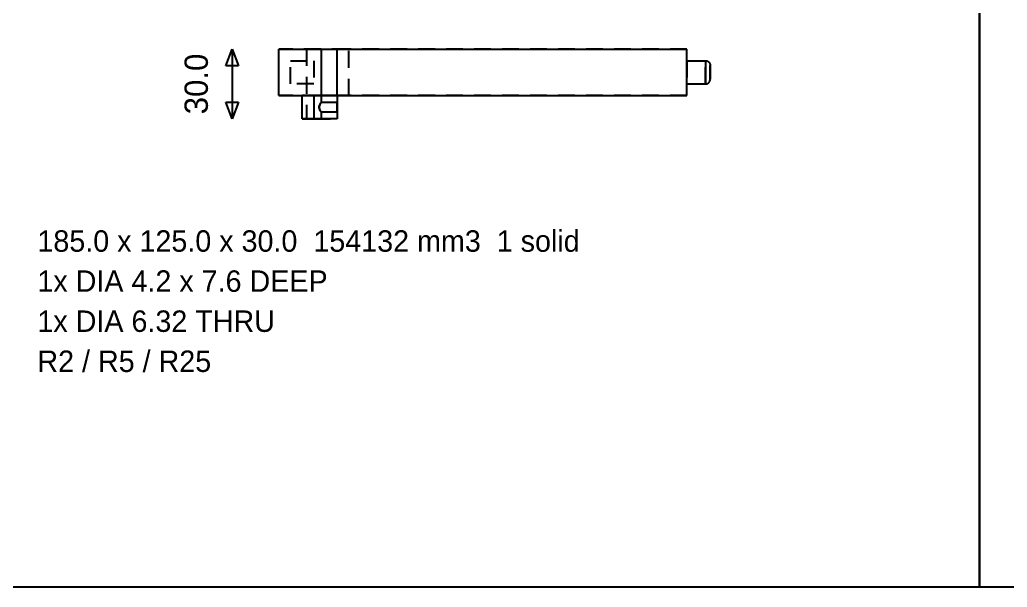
# Model space of a CAD drawing. Extents: x 8 to 586, y 8 to 412.
# Drawn here: x 117.1 to 223, y 84 to 144.9 of the extents above; entities that cross this region are included whole.
import ezdxf
from ezdxf.enums import TextEntityAlignment as Align

# ---------------------------------------------------------------- set-up
doc = ezdxf.new("R2010")
doc.units = 0
doc.linetypes.add('DASHED', pattern=[3, 1.8, -1.2])
for name, color, linetype in [('DIMS', 1, 'CONTINUOUS'), ('FRAME', 250, 'CONTINUOUS'), ('HIDDEN', 8, 'DASHED'), ('TEXT', 7, 'CONTINUOUS'), ('VISIBLE', 7, 'CONTINUOUS')]:
    doc.layers.add(name, color=color, linetype=linetype)

msp = doc.modelspace()

# ---------------------------------------------------------------- linework, layer by layer
at = {"layer": 'DIMS'}
for p, q in [((139.191, 139.95), (139.875, 141.75)), ((139.875, 141.75), (139.875, 134.25)), ((139.875, 141.75), (140.559, 139.95)), ((140.559, 139.95), (139.191, 139.95)), ((139.875, 134.25), (139.191, 136.05)), ((139.191, 136.05), (140.559, 136.05)), ((140.559, 136.05), (139.875, 134.25))]:
    msp.add_line(p, q, dxfattribs=at)
at = {"layer": 'FRAME'}
for p, q in [((220, 198), (220, 84)), ((220, 84), (220, 198)), ((220, 84), (116, 84)), ((324, 84), (220, 84))]:
    msp.add_line(p, q, dxfattribs=at)
at = {"layer": 'HIDDEN'}
for p, q in [((152.375, 141.75), (144.875, 141.75)), ((144.875, 136.75), (144.875, 141.75)), ((147.8755, 141.75), (147.835, 141.75)), ((147.835, 141.75), (147.8755, 141.75)), ((147.835, 141.75), (147.835, 134.25)), ((147.916, 141.75), (147.8755, 141.75)), ((147.8755, 141.75), (147.916, 141.75)), ((147.9565, 141.75), (147.916, 141.75)), ((147.916, 141.75), (147.9565, 141.75)), ((147.9971, 141.75), (147.9565, 141.75)), ((147.9565, 141.75), (147.9971, 141.75)), ((148.0376, 141.75), (147.9971, 141.75)), ((147.9971, 141.75), (148.0376, 141.75)), ((148.0781, 141.75), (148.0376, 141.75)), ((148.0376, 141.75), (148.0781, 141.75)), ((148.1186, 141.75), (148.0781, 141.75)), ((148.0781, 141.75), (148.1186, 141.75)), ((148.1591, 141.75), (148.1186, 141.75)), ((148.1186, 141.75), (148.1591, 141.75)), ((148.1996, 141.75), (148.1591, 141.75)), ((148.1591, 141.75), (148.1996, 141.75)), ((148.2401, 141.75), (148.1996, 141.75)), ((148.1996, 141.75), (148.2401, 141.75)), ((148.2806, 141.75), (148.2401, 141.75)), ((148.2401, 141.75), (148.2806, 141.75)), ((148.3212, 141.75), (148.2806, 141.75)), ((148.2806, 141.75), (148.3212, 141.75)), ((148.3617, 141.75), (148.3212, 141.75)), ((148.3212, 141.75), (148.3617, 141.75)), ((148.4022, 141.75), (148.3617, 141.75)), ((148.3617, 141.75), (148.4022, 141.75)), ((148.4427, 141.75), (148.4022, 141.75)), ((148.4022, 141.75), (148.4427, 141.75)), ((148.4832, 141.75), (148.4427, 141.75)), ((148.4427, 141.75), (148.4832, 141.75)), ((148.5237, 141.75), (148.4832, 141.75)), ((148.4832, 141.75), (148.5237, 141.75)), ((148.5642, 141.75), (148.5237, 141.75)), ((148.5237, 141.75), (148.5642, 141.75)), ((148.6047, 141.75), (148.5642, 141.75)), ((148.5642, 141.75), (148.6047, 141.75)), ((148.6453, 141.75), (148.6047, 141.75)), ((148.6047, 141.75), (148.6453, 141.75)), ((148.6858, 141.75), (148.6453, 141.75)), ((148.6453, 141.75), (148.6858, 141.75)), ((148.7263, 141.75), (148.6858, 141.75)), ((148.6858, 141.75), (148.7263, 141.75)), ((148.7668, 141.75), (148.7263, 141.75)), ((148.7263, 141.75), (148.7668, 141.75)), ((148.8073, 141.75), (148.7668, 141.75)), ((148.7668, 141.75), (148.8073, 141.75)), ((148.8478, 141.75), (148.8073, 141.75)), ((148.8073, 141.75), (148.8478, 141.75)), ((148.8883, 141.75), (148.8478, 141.75)), ((148.8478, 141.75), (148.8883, 141.75)), ((148.9288, 141.75), (148.8883, 141.75)), ((148.8883, 141.75), (148.9288, 141.75)), ((148.9694, 141.75), (148.9288, 141.75)), ((148.9288, 141.75), (148.9694, 141.75)), ((149.0099, 141.75), (148.9694, 141.75)), ((148.9694, 141.75), (149.0099, 141.75)), ((149.0504, 141.75), (149.0099, 141.75)), ((149.0099, 141.75), (149.0504, 141.75)), ((149.0909, 141.75), (149.0504, 141.75)), ((149.0504, 141.75), (149.0909, 141.75)), ((149.1314, 141.75), (149.0909, 141.75)), ((149.0909, 141.75), (149.1314, 141.75)), ((149.1719, 141.75), (149.1314, 141.75)), ((149.1314, 141.75), (149.1719, 141.75)), ((149.2124, 141.75), (149.1719, 141.75)), ((149.1719, 141.75), (149.2124, 141.75)), ((149.2529, 141.75), (149.2124, 141.75)), ((149.2124, 141.75), (149.2529, 141.75)), ((149.2935, 141.75), (149.2529, 141.75)), ((149.2529, 141.75), (149.2935, 141.75)), ((149.334, 141.75), (149.2935, 141.75)), ((149.2935, 141.75), (149.334, 141.75)), ((149.3745, 141.75), (149.334, 141.75)), ((149.334, 141.75), (149.3745, 141.75)), ((149.415, 141.75), (149.3745, 141.75)), ((149.3745, 141.75), (149.415, 141.75)), ((149.415, 141.75), (149.415, 141.6032)), ((149.415, 141.6032), (149.415, 141.4564)), ((149.415, 141.4564), (149.415, 141.3096)), ((149.415, 141.3096), (149.415, 141.1628)), ((149.415, 141.1628), (149.415, 141.016)), ((149.415, 141.016), (149.415, 140.8692)), ((149.415, 140.8692), (149.415, 140.7224)), ((188.625, 141.75), (152.375, 141.75)), ((152.375, 136.75), (152.375, 141.75)), ((152.375, 136.75), (152.375, 141.75)), ((188.625, 136.75), (188.625, 141.75)), ((146.125, 140.5), (148.625, 140.5)), ((146.125, 138), (146.125, 140.5)), ((146.125, 140.5), (148.625, 140.5)), ((146.125, 138), (146.125, 140.5)), ((148.625, 140.5), (148.625, 138)), ((148.625, 140.5), (148.625, 138)), ((149.415, 140.7224), (149.415, 140.5756)), ((149.415, 140.5756), (149.415, 140.4288)), ((149.415, 140.4288), (149.415, 140.2821)), ((149.415, 140.2821), (149.415, 140.1353)), ((149.415, 140.1353), (149.415, 139.9885)), ((149.415, 139.9885), (149.415, 139.8417)), ((149.415, 139.8417), (149.415, 139.6949)), ((188.625, 140.5), (190.625, 140.5)), ((188.625, 138), (188.625, 140.5)), ((188.625, 140.5), (188.625, 138)), ((190.625, 138), (190.625, 140.5)), ((191.125, 138.5), (191.125, 140)), ((149.415, 139.6949), (149.415, 139.5481)), ((149.415, 139.5481), (149.415, 139.4013)), ((149.415, 139.4013), (149.415, 139.2545)), ((149.415, 139.2545), (149.415, 139.1077)), ((149.415, 139.1077), (149.415, 138.9609)), ((149.415, 138.9609), (149.415, 138.8141)), ((149.415, 138.8141), (149.415, 138.6673)), ((148.625, 138), (146.125, 138)), ((148.625, 138), (146.125, 138)), ((149.415, 138.6673), (149.415, 138.5205)), ((149.415, 138.5205), (149.415, 138.3737)), ((149.415, 138.3737), (149.415, 138.2269)), ((149.415, 138.2269), (149.415, 138.0801)), ((149.415, 138.0801), (149.415, 137.9333)), ((149.415, 137.9333), (149.415, 137.7865)), ((149.415, 137.7865), (149.415, 137.6397)), ((149.415, 137.6397), (149.415, 137.4929)), ((188.625, 138), (190.625, 138)), ((152.375, 136.75), (144.875, 136.75)), ((147.4071, 136.75), (147.375, 136.75)), ((147.375, 136.75), (147.4071, 136.75)), ((147.4391, 136.75), (147.4071, 136.75)), ((147.4071, 136.75), (147.4391, 136.75)), ((147.4712, 136.75), (147.4391, 136.75)), ((147.4391, 136.75), (147.4712, 136.75)), ((147.5032, 136.75), (147.4712, 136.75)), ((147.4712, 136.75), (147.5032, 136.75)), ((147.5353, 136.75), (147.5032, 136.75)), ((147.5032, 136.75), (147.5353, 136.75)), ((147.5673, 136.75), (147.5353, 136.75)), ((147.5353, 136.75), (147.5673, 136.75)), ((147.5994, 136.75), (147.5673, 136.75)), ((147.5673, 136.75), (147.5994, 136.75)), ((147.6314, 136.75), (147.5994, 136.75)), ((147.5994, 136.75), (147.6314, 136.75)), ((147.6635, 136.75), (147.6314, 136.75)), ((147.6314, 136.75), (147.6635, 136.75)), ((147.6955, 136.75), (147.6635, 136.75)), ((147.6635, 136.75), (147.6955, 136.75)), ((147.7276, 136.75), (147.6955, 136.75)), ((147.6955, 136.75), (147.7276, 136.75)), ((147.7596, 136.75), (147.7276, 136.75)), ((147.7276, 136.75), (147.7596, 136.75)), ((147.7917, 136.75), (147.7596, 136.75)), ((147.7596, 136.75), (147.7917, 136.75)), ((147.8237, 136.75), (147.7917, 136.75)), ((147.7917, 136.75), (147.8237, 136.75)), ((147.8558, 136.75), (147.8237, 136.75)), ((147.8237, 136.75), (147.8558, 136.75)), ((147.8878, 136.75), (147.8558, 136.75)), ((147.8558, 136.75), (147.8878, 136.75)), ((147.9199, 136.75), (147.8878, 136.75)), ((147.8878, 136.75), (147.9199, 136.75)), ((147.9519, 136.75), (147.9199, 136.75)), ((147.9199, 136.75), (147.9519, 136.75)), ((147.984, 136.75), (147.9519, 136.75)), ((147.9519, 136.75), (147.984, 136.75)), ((148.016, 136.75), (147.984, 136.75)), ((147.984, 136.75), (148.016, 136.75)), ((148.0481, 136.75), (148.016, 136.75)), ((148.016, 136.75), (148.0481, 136.75)), ((148.0801, 136.75), (148.0481, 136.75)), ((148.0481, 136.75), (148.0801, 136.75)), ((148.1122, 136.75), (148.0801, 136.75)), ((148.0801, 136.75), (148.1122, 136.75)), ((148.1442, 136.75), (148.1122, 136.75)), ((148.1122, 136.75), (148.1442, 136.75)), ((148.1763, 136.75), (148.1442, 136.75)), ((148.1442, 136.75), (148.1763, 136.75)), ((148.2083, 136.75), (148.1763, 136.75)), ((148.1763, 136.75), (148.2083, 136.75)), ((148.2404, 136.75), (148.2083, 136.75)), ((148.2083, 136.75), (148.2404, 136.75)), ((148.2724, 136.75), (148.2404, 136.75)), ((148.2404, 136.75), (148.2724, 136.75)), ((148.3045, 136.75), (148.2724, 136.75)), ((148.2724, 136.75), (148.3045, 136.75)), ((148.3365, 136.75), (148.3045, 136.75)), ((148.3045, 136.75), (148.3365, 136.75)), ((148.3686, 136.75), (148.3365, 136.75)), ((148.3365, 136.75), (148.3686, 136.75)), ((148.4006, 136.75), (148.3686, 136.75)), ((148.3686, 136.75), (148.4006, 136.75)), ((148.4327, 136.75), (148.4006, 136.75)), ((148.4006, 136.75), (148.4327, 136.75)), ((148.4647, 136.75), (148.4327, 136.75)), ((148.4327, 136.75), (148.4647, 136.75)), ((148.4968, 136.75), (148.4647, 136.75)), ((148.4647, 136.75), (148.4968, 136.75)), ((148.5288, 136.75), (148.4968, 136.75)), ((148.4968, 136.75), (148.5288, 136.75)), ((148.5609, 136.75), (148.5288, 136.75)), ((148.5288, 136.75), (148.5609, 136.75)), ((148.5929, 136.75), (148.5609, 136.75)), ((148.5609, 136.75), (148.5929, 136.75)), ((148.625, 136.75), (148.5929, 136.75)), ((148.5929, 136.75), (148.625, 136.75)), ((151.125, 136.75), (148.625, 136.75)), ((148.625, 136.75), (151.125, 136.75)), ((148.625, 136.75), (148.625, 134.25)), ((149.415, 137.4929), (149.415, 137.3462)), ((149.415, 137.3462), (149.415, 137.1994)), ((149.415, 137.1994), (149.415, 137.0526)), ((149.415, 137.0526), (149.415, 136.9058)), ((149.415, 136.9058), (149.415, 136.759)), ((149.415, 136.759), (149.415, 136.6122)), ((149.415, 136.6122), (149.415, 136.4654)), ((151.125, 136.75), (151.125, 134.25)), ((188.625, 136.75), (152.375, 136.75)), ((149.2169, 135.5438), (149.2155, 135.5146)), ((149.2155, 135.5146), (149.2169, 135.5438)), ((149.2155, 135.5146), (149.2155, 135.4854)), ((149.2155, 135.4854), (149.2155, 135.5146)), ((149.2198, 135.5729), (149.2169, 135.5438)), ((149.2169, 135.5438), (149.2198, 135.5729)), ((149.224, 135.6018), (149.2198, 135.5729)), ((149.2198, 135.5729), (149.224, 135.6018)), ((149.2296, 135.6305), (149.224, 135.6018)), ((149.224, 135.6018), (149.2296, 135.6305)), ((149.2363, 135.6589), (149.2296, 135.6305)), ((149.2296, 135.6305), (149.2363, 135.6589)), ((149.2442, 135.6871), (149.2363, 135.6589)), ((149.2363, 135.6589), (149.2442, 135.6871)), ((149.2532, 135.7149), (149.2442, 135.6871)), ((149.2442, 135.6871), (149.2532, 135.7149)), ((149.2631, 135.7424), (149.2532, 135.7149)), ((149.2532, 135.7149), (149.2631, 135.7424)), ((149.2739, 135.7695), (149.2631, 135.7424)), ((149.2631, 135.7424), (149.2739, 135.7695)), ((149.2855, 135.7964), (149.2739, 135.7695)), ((149.2739, 135.7695), (149.2855, 135.7964)), ((149.2978, 135.8229), (149.2855, 135.7964)), ((149.2855, 135.7964), (149.2978, 135.8229)), ((149.3108, 135.8491), (149.2978, 135.8229)), ((149.2978, 135.8229), (149.3108, 135.8491)), ((149.3243, 135.875), (149.3108, 135.8491)), ((149.3108, 135.8491), (149.3243, 135.875)), ((149.3384, 135.9006), (149.3243, 135.875)), ((149.3243, 135.875), (149.3384, 135.9006)), ((149.3529, 135.9259), (149.3384, 135.9006)), ((149.3384, 135.9006), (149.3529, 135.9259)), ((149.3679, 135.951), (149.3529, 135.9259)), ((149.3529, 135.9259), (149.3679, 135.951)), ((149.3833, 135.9759), (149.3679, 135.951)), ((149.3679, 135.951), (149.3833, 135.9759)), ((149.399, 136.0006), (149.3833, 135.9759)), ((149.3833, 135.9759), (149.399, 136.0006)), ((149.415, 136.025), (149.399, 136.0006)), ((149.399, 136.0006), (149.415, 136.025)), ((149.415, 136.4654), (149.415, 136.3186)), ((149.415, 136.3186), (149.415, 136.1718)), ((149.415, 136.1718), (149.415, 136.025)), ((151.125, 136.025), (149.415, 136.025)), ((151.125, 135.9981), (151.125, 136.025)), ((151.125, 136.025), (151.125, 135.9981)), ((151.125, 135.9712), (151.125, 135.9981)), ((151.125, 135.9981), (151.125, 135.9712)), ((151.125, 135.9442), (151.125, 135.9712)), ((151.125, 135.9712), (151.125, 135.9442)), ((151.125, 135.9173), (151.125, 135.9442)), ((151.125, 135.9442), (151.125, 135.9173)), ((151.125, 135.8904), (151.125, 135.9173)), ((151.125, 135.9173), (151.125, 135.8904)), ((151.125, 135.8635), (151.125, 135.8904)), ((151.125, 135.8904), (151.125, 135.8635)), ((151.125, 135.8365), (151.125, 135.8635)), ((151.125, 135.8635), (151.125, 135.8365)), ((151.125, 135.8096), (151.125, 135.8365)), ((151.125, 135.8365), (151.125, 135.8096)), ((151.125, 135.7827), (151.125, 135.8096)), ((151.125, 135.8096), (151.125, 135.7827)), ((151.125, 135.7558), (151.125, 135.7827)), ((151.125, 135.7827), (151.125, 135.7558)), ((151.125, 135.7288), (151.125, 135.7558)), ((151.125, 135.7558), (151.125, 135.7288)), ((151.125, 135.7019), (151.125, 135.7288)), ((151.125, 135.7288), (151.125, 135.7019)), ((151.125, 135.675), (151.125, 135.7019)), ((151.125, 135.7019), (151.125, 135.675)), ((151.125, 135.6481), (151.125, 135.675)), ((151.125, 135.675), (151.125, 135.6481)), ((151.125, 135.6212), (151.125, 135.6481)), ((151.125, 135.6481), (151.125, 135.6212)), ((151.125, 135.5942), (151.125, 135.6212)), ((151.125, 135.6212), (151.125, 135.5942)), ((151.125, 135.5673), (151.125, 135.5942)), ((151.125, 135.5942), (151.125, 135.5673)), ((151.125, 135.5404), (151.125, 135.5673)), ((151.125, 135.5673), (151.125, 135.5404)), ((151.125, 135.5135), (151.125, 135.5404)), ((151.125, 135.5404), (151.125, 135.5135)), ((151.125, 135.4865), (151.125, 135.5135)), ((151.125, 135.5135), (151.125, 135.4865)), ((149.2155, 135.4854), (149.2169, 135.4562)), ((149.2169, 135.4562), (149.2155, 135.4854)), ((149.2169, 135.4562), (149.2198, 135.4271)), ((149.2198, 135.4271), (149.2169, 135.4562)), ((149.2198, 135.4271), (149.224, 135.3982)), ((149.224, 135.3982), (149.2198, 135.4271)), ((149.224, 135.3982), (149.2296, 135.3695)), ((149.2296, 135.3695), (149.224, 135.3982)), ((149.2296, 135.3695), (149.2363, 135.3411)), ((149.2363, 135.3411), (149.2296, 135.3695)), ((149.2363, 135.3411), (149.2442, 135.3129)), ((149.2442, 135.3129), (149.2363, 135.3411)), ((149.2442, 135.3129), (149.2532, 135.2851)), ((149.2532, 135.2851), (149.2442, 135.3129)), ((149.2532, 135.2851), (149.2631, 135.2576)), ((149.2631, 135.2576), (149.2532, 135.2851)), ((149.2631, 135.2576), (149.2739, 135.2305)), ((149.2739, 135.2305), (149.2631, 135.2576)), ((149.2739, 135.2305), (149.2855, 135.2036)), ((149.2855, 135.2036), (149.2739, 135.2305)), ((149.2855, 135.2036), (149.2978, 135.1771)), ((149.2978, 135.1771), (149.2855, 135.2036)), ((149.2978, 135.1771), (149.3108, 135.1509)), ((149.3108, 135.1509), (149.2978, 135.1771)), ((149.3108, 135.1509), (149.3243, 135.125)), ((149.3243, 135.125), (149.3108, 135.1509)), ((149.3243, 135.125), (149.3384, 135.0994)), ((149.3384, 135.0994), (149.3243, 135.125)), ((149.3384, 135.0994), (149.3529, 135.0741)), ((149.3529, 135.0741), (149.3384, 135.0994)), ((149.3529, 135.0741), (149.3679, 135.049)), ((149.3679, 135.049), (149.3529, 135.0741)), ((149.3679, 135.049), (149.3833, 135.0241)), ((149.3833, 135.0241), (149.3679, 135.049)), ((149.3833, 135.0241), (149.399, 134.9994)), ((149.399, 134.9994), (149.3833, 135.0241)), ((149.399, 134.9994), (149.415, 134.975)), ((149.415, 134.975), (149.399, 134.9994)), ((149.415, 134.975), (149.415, 134.9564)), ((151.125, 134.975), (149.415, 134.975)), ((149.415, 134.9564), (149.415, 134.9378)), ((149.415, 134.9378), (149.415, 134.9192)), ((149.415, 134.9192), (149.415, 134.9006)), ((149.415, 134.9006), (149.415, 134.8821)), ((149.415, 134.8821), (149.415, 134.8635)), ((149.415, 134.8635), (149.415, 134.8449)), ((149.415, 134.8449), (149.415, 134.8263)), ((149.415, 134.8263), (149.415, 134.8077)), ((149.415, 134.8077), (149.415, 134.7891)), ((149.415, 134.7891), (149.415, 134.7705)), ((149.415, 134.7705), (149.415, 134.7519)), ((149.415, 134.7519), (149.415, 134.7333)), ((149.415, 134.7333), (149.415, 134.7147)), ((149.415, 134.7147), (149.415, 134.6962)), ((149.415, 134.6962), (149.415, 134.6776)), ((149.415, 134.6776), (149.415, 134.659)), ((149.415, 134.659), (149.415, 134.6404)), ((149.415, 134.6404), (149.415, 134.6218)), ((149.415, 134.6218), (149.415, 134.6032)), ((149.415, 134.6032), (149.415, 134.5846)), ((149.415, 134.5846), (149.415, 134.566)), ((149.415, 134.566), (149.415, 134.5474)), ((149.415, 134.5474), (149.415, 134.5288)), ((149.415, 134.5288), (149.415, 134.5103)), ((149.415, 134.5103), (149.415, 134.4917)), ((149.415, 134.4917), (149.415, 134.4731)), ((149.415, 134.4731), (149.415, 134.4545)), ((149.415, 134.4545), (149.415, 134.4359)), ((151.125, 135.4596), (151.125, 135.4865)), ((151.125, 135.4865), (151.125, 135.4596)), ((151.125, 135.4327), (151.125, 135.4596)), ((151.125, 135.4596), (151.125, 135.4327)), ((151.125, 135.4058), (151.125, 135.4327)), ((151.125, 135.4327), (151.125, 135.4058)), ((151.125, 135.3788), (151.125, 135.4058)), ((151.125, 135.4058), (151.125, 135.3788)), ((151.125, 135.3519), (151.125, 135.3788)), ((151.125, 135.3788), (151.125, 135.3519)), ((151.125, 135.325), (151.125, 135.3519)), ((151.125, 135.3519), (151.125, 135.325)), ((151.125, 135.2981), (151.125, 135.325)), ((151.125, 135.325), (151.125, 135.2981)), ((151.125, 135.2712), (151.125, 135.2981)), ((151.125, 135.2981), (151.125, 135.2712)), ((151.125, 135.2442), (151.125, 135.2712)), ((151.125, 135.2712), (151.125, 135.2442)), ((151.125, 135.2173), (151.125, 135.2442)), ((151.125, 135.2442), (151.125, 135.2173)), ((151.125, 135.1904), (151.125, 135.2173)), ((151.125, 135.2173), (151.125, 135.1904)), ((151.125, 135.1635), (151.125, 135.1904)), ((151.125, 135.1904), (151.125, 135.1635)), ((151.125, 135.1365), (151.125, 135.1635)), ((151.125, 135.1635), (151.125, 135.1365)), ((151.125, 135.1096), (151.125, 135.1365)), ((151.125, 135.1365), (151.125, 135.1096)), ((151.125, 135.0827), (151.125, 135.1096)), ((151.125, 135.1096), (151.125, 135.0827)), ((151.125, 135.0558), (151.125, 135.0827)), ((151.125, 135.0827), (151.125, 135.0558)), ((151.125, 135.0288), (151.125, 135.0558)), ((151.125, 135.0558), (151.125, 135.0288)), ((151.125, 135.0019), (151.125, 135.0288)), ((151.125, 135.0288), (151.125, 135.0019)), ((151.125, 134.975), (151.125, 135.0019)), ((151.125, 135.0019), (151.125, 134.975)), ((147.375, 134.25), (147.4071, 134.25)), ((147.4071, 134.25), (147.4391, 134.25)), ((147.4391, 134.25), (147.4712, 134.25)), ((147.4712, 134.25), (147.5032, 134.25)), ((147.5032, 134.25), (147.5353, 134.25)), ((147.5353, 134.25), (147.5673, 134.25)), ((147.5673, 134.25), (147.5994, 134.25)), ((147.5994, 134.25), (147.6314, 134.25)), ((147.6314, 134.25), (147.6635, 134.25)), ((147.6635, 134.25), (147.6955, 134.25)), ((147.6955, 134.25), (147.7276, 134.25)), ((147.7276, 134.25), (147.7596, 134.25)), ((147.7596, 134.25), (147.7917, 134.25)), ((147.7917, 134.25), (147.8237, 134.25)), ((147.8237, 134.25), (147.8558, 134.25)), ((147.8755, 134.25), (147.835, 134.25)), ((147.835, 134.25), (147.8755, 134.25)), ((147.8558, 134.25), (147.8878, 134.25)), ((147.916, 134.25), (147.8755, 134.25)), ((147.8755, 134.25), (147.916, 134.25)), ((147.8878, 134.25), (147.9199, 134.25)), ((147.9565, 134.25), (147.916, 134.25)), ((147.916, 134.25), (147.9565, 134.25)), ((147.9199, 134.25), (147.9519, 134.25)), ((147.9519, 134.25), (147.984, 134.25)), ((147.9971, 134.25), (147.9565, 134.25)), ((147.9565, 134.25), (147.9971, 134.25)), ((147.984, 134.25), (148.016, 134.25)), ((148.0376, 134.25), (147.9971, 134.25)), ((147.9971, 134.25), (148.0376, 134.25)), ((148.016, 134.25), (148.0481, 134.25)), ((148.0781, 134.25), (148.0376, 134.25)), ((148.0376, 134.25), (148.0781, 134.25)), ((148.0481, 134.25), (148.0801, 134.25)), ((148.1186, 134.25), (148.0781, 134.25)), ((148.0781, 134.25), (148.1186, 134.25)), ((148.0801, 134.25), (148.1122, 134.25)), ((148.1122, 134.25), (148.1442, 134.25)), ((148.1591, 134.25), (148.1186, 134.25)), ((148.1186, 134.25), (148.1591, 134.25)), ((148.1442, 134.25), (148.1763, 134.25)), ((148.1996, 134.25), (148.1591, 134.25)), ((148.1591, 134.25), (148.1996, 134.25)), ((148.1763, 134.25), (148.2083, 134.25)), ((148.2401, 134.25), (148.1996, 134.25)), ((148.1996, 134.25), (148.2401, 134.25)), ((148.2083, 134.25), (148.2404, 134.25)), ((148.2806, 134.25), (148.2401, 134.25)), ((148.2401, 134.25), (148.2806, 134.25)), ((148.2404, 134.25), (148.2724, 134.25)), ((148.2724, 134.25), (148.3045, 134.25)), ((148.3212, 134.25), (148.2806, 134.25)), ((148.2806, 134.25), (148.3212, 134.25)), ((148.3045, 134.25), (148.3365, 134.25)), ((148.3617, 134.25), (148.3212, 134.25)), ((148.3212, 134.25), (148.3617, 134.25)), ((148.3365, 134.25), (148.3686, 134.25)), ((148.4022, 134.25), (148.3617, 134.25)), ((148.3617, 134.25), (148.4022, 134.25)), ((148.3686, 134.25), (148.4006, 134.25)), ((148.4006, 134.25), (148.4327, 134.25)), ((148.4427, 134.25), (148.4022, 134.25)), ((148.4022, 134.25), (148.4427, 134.25)), ((148.4327, 134.25), (148.4647, 134.25)), ((148.4832, 134.25), (148.4427, 134.25)), ((148.4427, 134.25), (148.4832, 134.25)), ((148.4647, 134.25), (148.4968, 134.25)), ((148.5237, 134.25), (148.4832, 134.25)), ((148.4832, 134.25), (148.5237, 134.25)), ((148.4968, 134.25), (148.5288, 134.25)), ((148.5642, 134.25), (148.5237, 134.25)), ((148.5237, 134.25), (148.5642, 134.25)), ((148.5288, 134.25), (148.5609, 134.25)), ((148.5609, 134.25), (148.5929, 134.25)), ((148.6047, 134.25), (148.5642, 134.25)), ((148.5642, 134.25), (148.6047, 134.25)), ((148.5929, 134.25), (148.625, 134.25)), ((148.6453, 134.25), (148.6047, 134.25)), ((148.6047, 134.25), (148.6453, 134.25)), ((148.625, 134.25), (151.125, 134.25)), ((148.6858, 134.25), (148.6453, 134.25)), ((148.6453, 134.25), (148.6858, 134.25)), ((148.7263, 134.25), (148.6858, 134.25)), ((148.6858, 134.25), (148.7263, 134.25)), ((148.7668, 134.25), (148.7263, 134.25)), ((148.7263, 134.25), (148.7668, 134.25)), ((148.8073, 134.25), (148.7668, 134.25)), ((148.7668, 134.25), (148.8073, 134.25)), ((148.8478, 134.25), (148.8073, 134.25)), ((148.8073, 134.25), (148.8478, 134.25)), ((148.8883, 134.25), (148.8478, 134.25)), ((148.8478, 134.25), (148.8883, 134.25)), ((148.9288, 134.25), (148.8883, 134.25)), ((148.8883, 134.25), (148.9288, 134.25)), ((148.9694, 134.25), (148.9288, 134.25)), ((148.9288, 134.25), (148.9694, 134.25)), ((149.0099, 134.25), (148.9694, 134.25)), ((148.9694, 134.25), (149.0099, 134.25)), ((149.0504, 134.25), (149.0099, 134.25)), ((149.0099, 134.25), (149.0504, 134.25)), ((149.0909, 134.25), (149.0504, 134.25)), ((149.0504, 134.25), (149.0909, 134.25)), ((149.1314, 134.25), (149.0909, 134.25)), ((149.0909, 134.25), (149.1314, 134.25)), ((149.1719, 134.25), (149.1314, 134.25)), ((149.1314, 134.25), (149.1719, 134.25)), ((149.2124, 134.25), (149.1719, 134.25)), ((149.1719, 134.25), (149.2124, 134.25)), ((149.2529, 134.25), (149.2124, 134.25)), ((149.2124, 134.25), (149.2529, 134.25)), ((149.2935, 134.25), (149.2529, 134.25)), ((149.2529, 134.25), (149.2935, 134.25)), ((149.334, 134.25), (149.2935, 134.25)), ((149.2935, 134.25), (149.334, 134.25)), ((149.3745, 134.25), (149.334, 134.25)), ((149.334, 134.25), (149.3745, 134.25)), ((149.415, 134.25), (149.3745, 134.25)), ((149.3745, 134.25), (149.415, 134.25)), ((149.415, 134.4359), (149.415, 134.4173)), ((149.415, 134.4173), (149.415, 134.3987)), ((149.415, 134.3987), (149.415, 134.3801)), ((149.415, 134.3801), (149.415, 134.3615)), ((149.415, 134.3615), (149.415, 134.3429)), ((149.415, 134.3429), (149.415, 134.3244)), ((149.415, 134.3244), (149.415, 134.3058)), ((149.415, 134.3058), (149.415, 134.2872)), ((149.415, 134.2872), (149.415, 134.2686)), ((149.415, 134.2686), (149.415, 134.25))]:
    msp.add_line(p, q, dxfattribs=at)
at = {"layer": 'VISIBLE'}
for p, q in [((144.875, 141.75), (145.0353, 141.75)), ((144.875, 136.75), (144.875, 141.75)), ((145.0353, 141.75), (145.1955, 141.75)), ((145.1955, 141.75), (145.3558, 141.75)), ((145.3558, 141.75), (145.516, 141.75)), ((145.516, 141.75), (145.6763, 141.75)), ((145.6763, 141.75), (145.8365, 141.75)), ((145.8365, 141.75), (145.9968, 141.75)), ((145.9968, 141.75), (146.1571, 141.75)), ((146.1571, 141.75), (146.3173, 141.75)), ((146.3173, 141.75), (146.4776, 141.75)), ((146.4776, 141.75), (146.6378, 141.75)), ((146.6378, 141.75), (146.7981, 141.75)), ((146.7981, 141.75), (146.9583, 141.75)), ((146.9583, 141.75), (147.1186, 141.75)), ((147.1186, 141.75), (147.2788, 141.75)), ((147.2788, 141.75), (147.4391, 141.75)), ((147.4391, 141.75), (147.5994, 141.75)), ((147.5994, 141.75), (147.7596, 141.75)), ((147.7596, 141.75), (147.9199, 141.75)), ((147.9199, 141.75), (148.0801, 141.75)), ((148.0801, 141.75), (148.2404, 141.75)), ((148.2404, 141.75), (148.4006, 141.75)), ((148.4006, 141.75), (148.5609, 141.75)), ((148.5609, 141.75), (148.7212, 141.75)), ((148.7212, 141.75), (148.8814, 141.75)), ((148.8814, 141.75), (149.0417, 141.75)), ((149.0417, 141.75), (149.2019, 141.75)), ((149.2019, 141.75), (149.3622, 141.75)), ((149.3622, 141.75), (149.5224, 141.75)), ((149.5224, 141.75), (149.6827, 141.75)), ((149.6827, 141.75), (149.8429, 141.75)), ((149.8429, 141.75), (150.0032, 141.75)), ((150.0032, 141.75), (150.1635, 141.75)), ((150.1635, 141.75), (150.3237, 141.75)), ((150.3237, 141.75), (150.484, 141.75)), ((150.484, 141.75), (150.6442, 141.75)), ((150.6442, 141.75), (150.8045, 141.75)), ((150.8045, 141.75), (150.9647, 141.75)), ((150.9647, 141.75), (151.125, 141.75)), ((151.125, 141.75), (188.625, 141.75)), ((151.125, 136.75), (151.125, 141.75)), ((188.625, 136.75), (188.625, 141.75)), ((188.625, 140.5), (190.625, 140.5)), ((190.625, 140.5), (190.6451, 140.4989)), ((190.625, 140.5), (190.6451, 140.4989)), ((190.625, 140.5), (190.625, 138)), ((190.6451, 140.4989), (190.6652, 140.4977)), ((190.6451, 140.4989), (190.6652, 140.4977)), ((190.6652, 140.4977), (190.6852, 140.4961)), ((190.6652, 140.4977), (190.6852, 140.4961)), ((190.6852, 140.4961), (190.7051, 140.4928)), ((190.6852, 140.4961), (190.7051, 140.4928)), ((190.7051, 140.4928), (190.7249, 140.4894)), ((190.7051, 140.4928), (190.7249, 140.4894)), ((190.7249, 140.4894), (190.7445, 140.4851)), ((190.7249, 140.4894), (190.7445, 140.4851)), ((190.7445, 140.4851), (190.7639, 140.4795)), ((190.7445, 140.4851), (190.7639, 140.4795)), ((190.7639, 140.4795), (190.7832, 140.4739)), ((190.7639, 140.4795), (190.7832, 140.4739)), ((190.7832, 140.4739), (190.8021, 140.467)), ((190.7832, 140.4739), (190.8021, 140.467)), ((190.8021, 140.467), (190.8207, 140.4593)), ((190.8021, 140.467), (190.8207, 140.4593)), ((190.8207, 140.4593), (190.8393, 140.4516)), ((190.8207, 140.4593), (190.8393, 140.4516)), ((190.8393, 140.4516), (190.857, 140.4421)), ((190.8393, 140.4516), (190.857, 140.4421)), ((190.857, 140.4421), (190.8747, 140.4324)), ((190.857, 140.4421), (190.8747, 140.4324)), ((190.8747, 140.4324), (190.8922, 140.4225)), ((190.8747, 140.4324), (190.8922, 140.4225)), ((190.8922, 140.4225), (190.9086, 140.4109)), ((190.8922, 140.4225), (190.9086, 140.4109)), ((190.9086, 140.4109), (190.925, 140.3992)), ((190.9086, 140.4109), (190.925, 140.3992)), ((190.925, 140.3992), (190.941, 140.3871)), ((190.925, 140.3992), (190.941, 140.3871)), ((190.941, 140.3871), (190.956, 140.3737)), ((190.941, 140.3871), (190.956, 140.3737)), ((190.956, 140.3737), (190.971, 140.3603)), ((190.956, 140.3737), (190.971, 140.3603)), ((190.971, 140.3603), (190.9853, 140.346)), ((190.971, 140.3603), (190.9853, 140.346)), ((190.9853, 140.346), (190.9987, 140.331)), ((190.9853, 140.346), (190.9987, 140.331)), ((190.9987, 140.331), (191.0121, 140.316)), ((190.9987, 140.331), (191.0121, 140.316)), ((191.0121, 140.316), (191.0242, 140.3)), ((191.0121, 140.316), (191.0242, 140.3)), ((191.0242, 140.3), (191.0359, 140.2836)), ((191.0242, 140.3), (191.0359, 140.2836)), ((191.0359, 140.2836), (191.0475, 140.2672)), ((191.0359, 140.2836), (191.0475, 140.2672)), ((191.0475, 140.2672), (191.0574, 140.2497)), ((191.0475, 140.2672), (191.0574, 140.2497)), ((191.0574, 140.2497), (191.0671, 140.232)), ((191.0574, 140.2497), (191.0671, 140.232)), ((191.0671, 140.232), (191.0766, 140.2143)), ((191.0671, 140.232), (191.0766, 140.2143)), ((191.0766, 140.2143), (191.0843, 140.1957)), ((191.0766, 140.2143), (191.0843, 140.1957)), ((191.0843, 140.1957), (191.092, 140.1771)), ((191.0843, 140.1957), (191.092, 140.1771)), ((191.092, 140.1771), (191.0989, 140.1582)), ((191.092, 140.1771), (191.0989, 140.1582)), ((191.0989, 140.1582), (191.1045, 140.1389)), ((191.0989, 140.1582), (191.1045, 140.1389)), ((191.1045, 140.1389), (191.1101, 140.1195)), ((191.1045, 140.1389), (191.1101, 140.1195)), ((191.1101, 140.1195), (191.1144, 140.0999)), ((191.1101, 140.1195), (191.1144, 140.0999)), ((191.1144, 140.0999), (191.1178, 140.0801)), ((191.1144, 140.0999), (191.1178, 140.0801)), ((191.1178, 140.0801), (191.1211, 140.0602)), ((191.1178, 140.0801), (191.1211, 140.0602)), ((191.1211, 140.0602), (191.1227, 140.0402)), ((191.1211, 140.0602), (191.1227, 140.0402)), ((191.1227, 140.0402), (191.1239, 140.0201)), ((191.1227, 140.0402), (191.1239, 140.0201)), ((191.1239, 140.0201), (191.125, 140)), ((191.1239, 140.0201), (191.125, 140)), ((191.125, 140), (191.125, 138.5)), ((188.625, 138), (190.625, 138)), ((190.625, 138), (190.6451, 138.0011)), ((190.625, 138), (190.6451, 138.0011)), ((190.6451, 138.0011), (190.6652, 138.0023)), ((190.6451, 138.0011), (190.6652, 138.0023)), ((190.6652, 138.0023), (190.6852, 138.0039)), ((190.6652, 138.0023), (190.6852, 138.0039)), ((190.6852, 138.0039), (190.7051, 138.0072)), ((190.6852, 138.0039), (190.7051, 138.0072)), ((190.7051, 138.0072), (190.7249, 138.0106)), ((190.7051, 138.0072), (190.7249, 138.0106)), ((190.7249, 138.0106), (190.7445, 138.0149)), ((190.7249, 138.0106), (190.7445, 138.0149)), ((190.7445, 138.0149), (190.7639, 138.0205)), ((190.7445, 138.0149), (190.7639, 138.0205)), ((190.7639, 138.0205), (190.7832, 138.0261)), ((190.7639, 138.0205), (190.7832, 138.0261)), ((190.7832, 138.0261), (190.8021, 138.033)), ((190.7832, 138.0261), (190.8021, 138.033)), ((190.8021, 138.033), (190.8207, 138.0407)), ((190.8021, 138.033), (190.8207, 138.0407)), ((190.8207, 138.0407), (190.8393, 138.0484)), ((190.8207, 138.0407), (190.8393, 138.0484)), ((190.8393, 138.0484), (190.857, 138.0579)), ((190.8393, 138.0484), (190.857, 138.0579)), ((190.857, 138.0579), (190.8747, 138.0676)), ((190.857, 138.0579), (190.8747, 138.0676)), ((190.8747, 138.0676), (190.8922, 138.0775)), ((190.8747, 138.0676), (190.8922, 138.0775)), ((190.8922, 138.0775), (190.9086, 138.0891)), ((190.8922, 138.0775), (190.9086, 138.0891)), ((190.9086, 138.0891), (190.925, 138.1008)), ((190.9086, 138.0891), (190.925, 138.1008)), ((190.925, 138.1008), (190.941, 138.1129)), ((190.925, 138.1008), (190.941, 138.1129)), ((190.941, 138.1129), (190.956, 138.1263)), ((190.941, 138.1129), (190.956, 138.1263)), ((190.956, 138.1263), (190.971, 138.1397)), ((190.956, 138.1263), (190.971, 138.1397)), ((190.971, 138.1397), (190.9853, 138.154)), ((190.971, 138.1397), (190.9853, 138.154)), ((190.9853, 138.154), (190.9987, 138.169)), ((190.9853, 138.154), (190.9987, 138.169)), ((190.9987, 138.169), (191.0121, 138.184)), ((190.9987, 138.169), (191.0121, 138.184)), ((191.0121, 138.184), (191.0242, 138.2)), ((191.0121, 138.184), (191.0242, 138.2)), ((191.0242, 138.2), (191.0359, 138.2164)), ((191.0242, 138.2), (191.0359, 138.2164)), ((191.0359, 138.2164), (191.0475, 138.2328)), ((191.0359, 138.2164), (191.0475, 138.2328)), ((191.0475, 138.2328), (191.0574, 138.2503)), ((191.0475, 138.2328), (191.0574, 138.2503)), ((191.0574, 138.2503), (191.0671, 138.268)), ((191.0574, 138.2503), (191.0671, 138.268)), ((191.0671, 138.268), (191.0766, 138.2857)), ((191.0671, 138.268), (191.0766, 138.2857)), ((191.0766, 138.2857), (191.0843, 138.3043)), ((191.0766, 138.2857), (191.0843, 138.3043)), ((191.0843, 138.3043), (191.092, 138.3229)), ((191.0843, 138.3043), (191.092, 138.3229)), ((191.092, 138.3229), (191.0989, 138.3418)), ((191.092, 138.3229), (191.0989, 138.3418)), ((191.0989, 138.3418), (191.1045, 138.3611)), ((191.0989, 138.3418), (191.1045, 138.3611)), ((191.1045, 138.3611), (191.1101, 138.3805)), ((191.1045, 138.3611), (191.1101, 138.3805)), ((191.1101, 138.3805), (191.1144, 138.4001)), ((191.1101, 138.3805), (191.1144, 138.4001)), ((191.1144, 138.4001), (191.1178, 138.4199)), ((191.1144, 138.4001), (191.1178, 138.4199)), ((191.1178, 138.4199), (191.1211, 138.4398)), ((191.1178, 138.4199), (191.1211, 138.4398)), ((191.1211, 138.4398), (191.1227, 138.4598)), ((191.1211, 138.4398), (191.1227, 138.4598)), ((191.1227, 138.4598), (191.1239, 138.4799)), ((191.1227, 138.4598), (191.1239, 138.4799)), ((191.1239, 138.4799), (191.125, 138.5)), ((191.1239, 138.4799), (191.125, 138.5)), ((144.875, 136.75), (145.0353, 136.75)), ((145.0353, 136.75), (145.1955, 136.75)), ((145.1955, 136.75), (145.3558, 136.75)), ((145.3558, 136.75), (145.516, 136.75)), ((145.516, 136.75), (145.6763, 136.75)), ((145.6763, 136.75), (145.8365, 136.75)), ((145.8365, 136.75), (145.9968, 136.75)), ((145.9968, 136.75), (146.1571, 136.75)), ((146.1571, 136.75), (146.3173, 136.75)), ((146.3173, 136.75), (146.4776, 136.75)), ((146.4776, 136.75), (146.6378, 136.75)), ((146.6378, 136.75), (146.7981, 136.75)), ((146.7981, 136.75), (146.9583, 136.75)), ((146.9583, 136.75), (147.1186, 136.75)), ((147.1186, 136.75), (147.2788, 136.75)), ((147.2788, 136.75), (147.4391, 136.75)), ((147.375, 134.25), (147.375, 136.75)), ((147.4391, 136.75), (147.5994, 136.75)), ((147.5994, 136.75), (147.7596, 136.75)), ((147.7596, 136.75), (147.9199, 136.75)), ((147.9199, 136.75), (148.0801, 136.75)), ((148.0801, 136.75), (148.2404, 136.75)), ((148.2404, 136.75), (148.4006, 136.75)), ((148.4006, 136.75), (148.5609, 136.75)), ((148.5609, 136.75), (148.7212, 136.75)), ((148.625, 136.75), (148.625, 134.25)), ((148.7212, 136.75), (148.8814, 136.75)), ((148.8814, 136.75), (149.0417, 136.75)), ((149.0417, 136.75), (149.2019, 136.75)), ((149.2019, 136.75), (149.3622, 136.75)), ((149.3622, 136.75), (149.5224, 136.75)), ((149.5224, 136.75), (149.6827, 136.75)), ((149.6827, 136.75), (149.8429, 136.75)), ((149.8429, 136.75), (150.0032, 136.75)), ((150.0032, 136.75), (150.1635, 136.75)), ((150.1635, 136.75), (150.3237, 136.75)), ((150.3237, 136.75), (150.484, 136.75)), ((150.484, 136.75), (150.6442, 136.75)), ((150.6442, 136.75), (150.8045, 136.75)), ((150.8045, 136.75), (150.9647, 136.75)), ((150.9647, 136.75), (151.125, 136.75)), ((151.125, 136.75), (188.625, 136.75)), ((151.125, 136.75), (151.125, 134.25)), ((147.4071, 134.25), (147.375, 134.25)), ((147.4391, 134.25), (147.4071, 134.25)), ((147.4712, 134.25), (147.4391, 134.25)), ((147.5032, 134.25), (147.4712, 134.25)), ((147.5353, 134.25), (147.5032, 134.25)), ((147.5673, 134.25), (147.5353, 134.25)), ((147.5994, 134.25), (147.5673, 134.25)), ((147.6314, 134.25), (147.5994, 134.25)), ((147.6635, 134.25), (147.6314, 134.25)), ((147.6955, 134.25), (147.6635, 134.25)), ((147.7276, 134.25), (147.6955, 134.25)), ((147.7596, 134.25), (147.7276, 134.25)), ((147.7917, 134.25), (147.7596, 134.25)), ((147.8237, 134.25), (147.7917, 134.25)), ((147.8558, 134.25), (147.8237, 134.25)), ((147.8878, 134.25), (147.8558, 134.25)), ((147.9199, 134.25), (147.8878, 134.25)), ((147.9519, 134.25), (147.9199, 134.25)), ((147.984, 134.25), (147.9519, 134.25)), ((148.016, 134.25), (147.984, 134.25)), ((148.0481, 134.25), (148.016, 134.25)), ((148.0801, 134.25), (148.0481, 134.25)), ((148.1122, 134.25), (148.0801, 134.25)), ((148.1442, 134.25), (148.1122, 134.25)), ((148.1763, 134.25), (148.1442, 134.25)), ((148.2083, 134.25), (148.1763, 134.25)), ((148.2404, 134.25), (148.2083, 134.25)), ((148.2724, 134.25), (148.2404, 134.25)), ((148.3045, 134.25), (148.2724, 134.25)), ((148.3365, 134.25), (148.3045, 134.25)), ((148.3686, 134.25), (148.3365, 134.25)), ((148.4006, 134.25), (148.3686, 134.25)), ((148.4327, 134.25), (148.4006, 134.25)), ((148.4647, 134.25), (148.4327, 134.25)), ((148.4968, 134.25), (148.4647, 134.25)), ((148.5288, 134.25), (148.4968, 134.25)), ((148.5609, 134.25), (148.5288, 134.25)), ((148.5929, 134.25), (148.5609, 134.25)), ((148.625, 134.25), (148.5929, 134.25)), ((151.125, 134.25), (148.625, 134.25))]:
    msp.add_line(p, q, dxfattribs=at)

# ---------------------------------------------------------------- texts
at = {"layer": 'TEXT'}
msp.add_text('30.0', height=2.5, rotation=90, dxfattribs=at).set_placement((137.275, 138), align=Align.CENTER)
for s, p in [('185.0 x 125.0 x 30.0  154132 mm3  1 solid', (119, 120)), ('1x DIA 4.2 x 7.6 DEEP', (119, 115.7)), ('1x DIA 6.32 THRU', (119, 111.4)), ('R2 / R5 / R25', (119, 107.1))]:
    msp.add_text(s, height=2.3, dxfattribs=at).set_placement(p)

doc.saveas('drawing.dxf')
